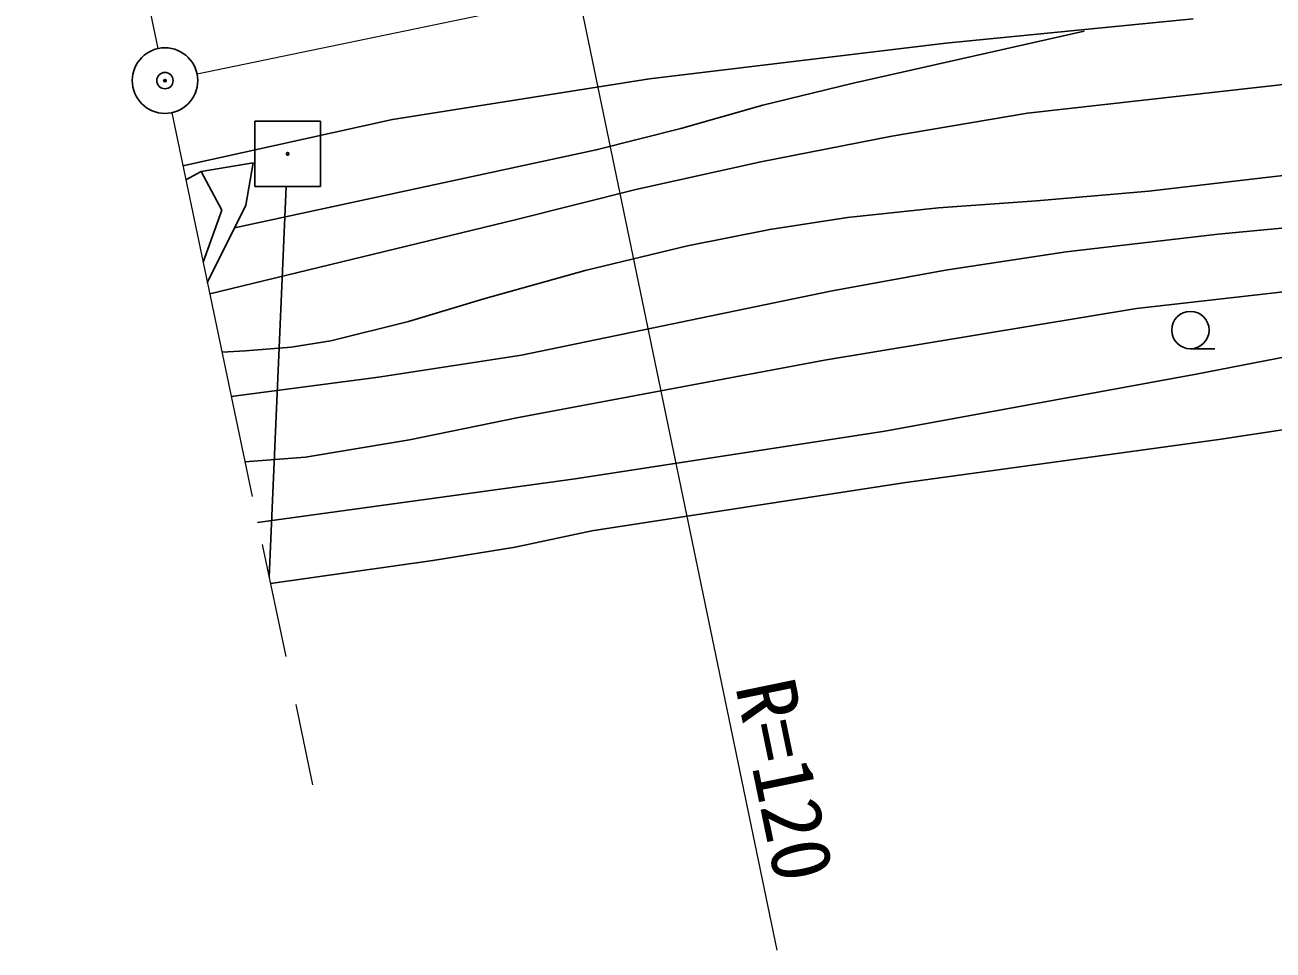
# Model space of a CAD drawing. Units: millimetres, scale not verified. Extents: x 40000 to 680000, y 20000 to 380000.
# Drawn here: x 65412 to 103574, y 245846 to 274146 of the extents above; entities that cross this region are included whole.
import ezdxf
from ezdxf.enums import TextEntityAlignment as Align

# ---------------------------------------------------------------- set-up
doc = ezdxf.new("R2010")
doc.units = ezdxf.units.MM
doc.header["$LTSCALE"] = 1000
doc.header["$PDMODE"] = 32
doc.header["$PDSIZE"] = 500
doc.linetypes.add('CHAIN', pattern=[18.5, 12, -1.5, 3.5, -1.5])
for name, color, linetype, lineweight in [('M-BGD', 7, 'Continuous', 25), ('M-BMK', 2, 'CHAIN', 13), ('M-BMK-ROW', 30, 'Continuous', 25), ('M-BMK-SRVR', 3, 'Continuous', 25), ('M-STR-HTXT', 7, 'Continuous', 13)]:
    doc.layers.add(name, color=color, linetype=linetype, lineweight=lineweight)
doc.layers.add('M-OTRS', color=6, linetype='Continuous')
doc.styles.add('ＭＳ ゴシック', font='')
doc.styles.get('ＭＳ ゴシック').set_extended_font_data('MS Gothic')

msp = doc.modelspace()

# ---------------------------------------------------------------- linework, layer by layer
at = {"layer": 'M-BGD'}
for p, q in [((93569, 273587), (101132, 274338)), ((84509, 272498), (93569, 273587)), ((76646, 271258), (84509, 272498)), ((70239, 269838), (76646, 271258)), ((72388, 269923), (70799, 269666)), ((72388, 269923), (72170, 268635)), ((70799, 269666), (70330, 269405)), ((70799, 269666), (71427, 268480)), ((71427, 268480), (70858, 266886)), ((72170, 268635), (70988, 266262)), ((101048, 264240), (101799, 264240))]:
    msp.add_line(p, q, dxfattribs=at)
for points in [[(71823, 267939), (80140, 269731), (82880, 270321), (85471, 270981), (87974, 271694), (90694, 272352), (97797, 273954)], [(71060, 265922), (80403, 268182), (84091, 269108), (87916, 269958), (91920, 270744), (96063, 271448), (105521, 272510), (115075, 272758), (119878, 272706), (124612, 272553), (134332, 271913), (138194, 271581), (142198, 271344), (151815, 271040), (161439, 271169), (164840, 271192), (168134, 271114), (177900, 271004), (182298, 270786), (186632, 270467), (188472, 270217), (190437, 269839), (190595, 269806)], [(138648, 270369), (134064, 270637), (129400, 270806), (125197, 270820), (121065, 270733), (111411, 270289), (107373, 269936), (103357, 269483), (99779, 269066), (96343, 268765), (93349, 268550), (90560, 268253), (88185, 267889), (85672, 267391), (82541, 266630), (79438, 265768), (77138, 265076), (74768, 264483), (73551, 264289), (72155, 264177), (71433, 264141)], [(71719, 262778), (76221, 263368), (80592, 264047), (90043, 266006), (93558, 266641), (97253, 267202), (101901, 267744), (106632, 268191), (116178, 268753), (119375, 268938), (122568, 269019), (132303, 269061), (135950, 268985), (139739, 268802), (149398, 268126), (158876, 267755), (168448, 267928), (178041, 267839), (181830, 267699), (185557, 267460), (188748, 267185), (192123, 266785), (192161, 266780)], [(193428, 264127), (191496, 264655), (189726, 265023), (186424, 265468), (183157, 265804), (179563, 266040), (176137, 266165), (166450, 266308), (156834, 266378), (154209, 266443), (151413, 266617), (141875, 267341), (137878, 267551), (133714, 267664), (123999, 267738), (121428, 267676), (118632, 267502), (109018, 266562), (99401, 265475), (89855, 263887), (80508, 262134), (77173, 261459), (73989, 260928), (72138, 260780)], [(72527, 258921), (82234, 260261), (91706, 261723), (101221, 263458), (104743, 264142), (108117, 264681), (112312, 265114), (116718, 265464), (120512, 265717), (124353, 265868), (134031, 265827), (138689, 265724), (143473, 265508), (147465, 265215), (151522, 265024), (161207, 264896), (165836, 264833), (170636, 264664), (180228, 263889)], [(177445, 262492), (175438, 262752), (173044, 262941), (163539, 263133), (153792, 263356), (144186, 263709), (134576, 263982), (131192, 264012), (127791, 263939), (123392, 263719), (119081, 263402), (109379, 262509), (105673, 262039), (101915, 261460), (92271, 260140), (82750, 258668), (80399, 258173), (77883, 257760), (72917, 257061)]]:
    msp.add_lwpolyline(points, dxfattribs=at)
msp.add_ellipse((101048, 264812), major_axis=(0, 572), ratio=0.996985, dxfattribs=at)
at = {"layer": 'M-BMK'}
for p, q in [((69487, 273425), (65412, 292823)), ((70673, 272647), (82342, 275072)), ((69899, 271461), (74207, 250904))]:
    msp.add_line(p, q, dxfattribs=at)
at = {"layer": 'M-BMK-ROW'}
for p, q in [((72444, 269202), (72444, 271202)), ((72444, 271202), (74444, 271202)), ((74444, 271202), (74444, 269202)), ((74444, 269202), (72444, 269202)), ((72877, 257254), (73400, 269203))]:
    msp.add_line(p, q, dxfattribs=at)
msp.add_circle((73444, 270202), 40, dxfattribs=at)
at = {"layer": 'M-BMK-SRVR'}
for major_axis in [(0, 1004), (0, 40.1)]:
    msp.add_ellipse((69693, 272443), major_axis=major_axis, ratio=0.996985, dxfattribs=at)
at = {"layer": 'M-OTRS'}
msp.add_point((69693, 272443), dxfattribs=at)
at = {"layer": 'M-STR-HTXT'}
msp.add_line((82342, 275072), (88398, 245846), dxfattribs=at)

# ---------------------------------------------------------------- texts
at = {"layer": 'M-STR-HTXT', "style": 'ＭＳ ゴシック'}
msp.add_text('R=120', height=1833, rotation=281.666, dxfattribs=at).set_placement((86589, 253806), align=Align.BOTTOM_LEFT)

doc.saveas('drawing.dxf')
